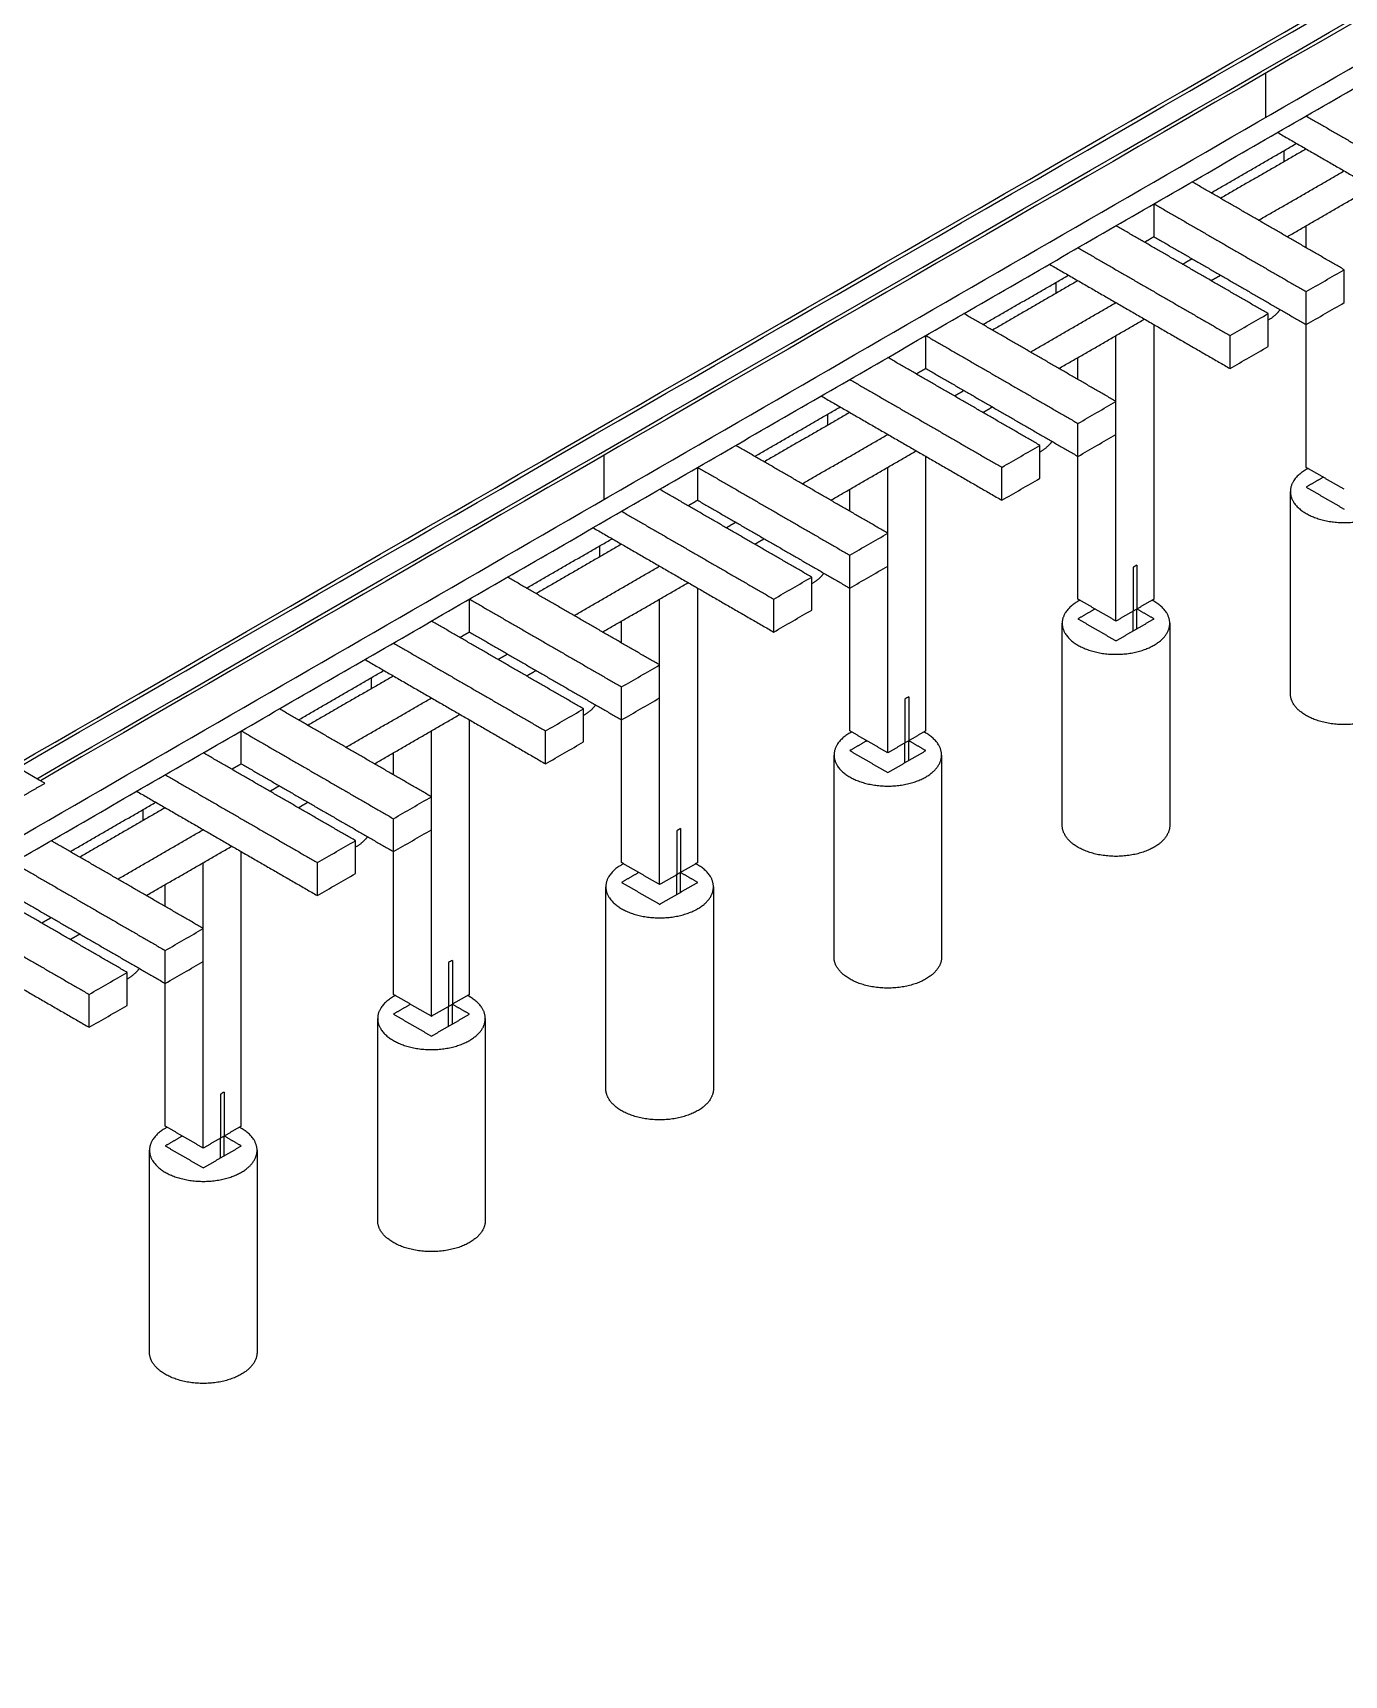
# Model space of a CAD drawing. Header units: centimetres. Extents: x 7653 to 15270, y 5751 to 14937.
# Drawn here: x 11679 to 12323, y 6061 to 6868 of the extents above; entities that cross this region are included whole.
import ezdxf

# ---------------------------------------------------------------- set-up
doc = ezdxf.new("R2010")
doc.units = ezdxf.units.CM
for name, color, linetype, true_color in [('Make2D$Visible$Curves$base', 7, 'Continuous', 0x000000), ('Make2D$Visible$Curves$estructura', 7, 'Continuous', 0x402a2a), ('Make2D$Visible$Curves$techo', 7, 'Continuous', 0x000000)]:
    doc.layers.add(name, color=color, linetype=linetype, true_color=true_color)

msp = doc.modelspace()

# ---------------------------------------------------------------- linework, layer by layer
at = {"layer": 'Make2D$Visible$Curves$base'}
for points, degree in [([(10977.84, 6071.47), (12612.9, 7015.47), (14247.96, 7959.47)], 2), ([(10977.84, 6060.68), (11706.61, 6481.43), (12435.38, 6902.19)], 2), ([(12304.58, 6826.67), (12341.95, 6805.09), (12379.32, 6783.51)], 2), ([(12290.56, 6818.58), (12334.94, 6792.95), (12379.32, 6767.33)], 2), ([(12257.86, 6788.91), (12278.89, 6801.05), (12299.91, 6813.18)], 2), ([(12304.58, 6810.49), (12283.56, 6798.35), (12262.53, 6786.21)], 2), ([(12293.63, 6809.56), (12293.63, 6807.76), (12293.63, 6805.96), (12293.63, 6804.17)], 3), ([(12323.26, 6751.15), (12285.89, 6772.73), (12248.52, 6794.3)], 2), ([(12281.22, 6775.42), (12302.25, 6787.56), (12323.27, 6799.7)], 2), ([(12295.24, 6767.33), (12316.26, 6779.47), (12337.28, 6791.61)], 2), ([(12229.83, 6767.33), (12229.83, 6772.73), (12229.83, 6778.12), (12229.83, 6783.51)], 3), ([(12229.83, 6783.51), (12267.2, 6761.94), (12304.58, 6740.36)], 2), ([(12285.89, 6729.57), (12248.52, 6751.15), (12211.15, 6772.73)], 2), ([(12304.58, 6761.94), (12304.58, 6765.53), (12304.58, 6769.13), (12304.58, 6772.73)], 3), ([(12192.46, 6761.94), (12229.83, 6740.36), (12267.2, 6718.78)], 2), ([(12229.84, 6767.33), (12227.5, 6765.98), (12225.16, 6764.63)], 2), ([(12229.83, 6767.33), (12267.2, 6745.75), (12304.58, 6724.18)], 2), ([(12178.44, 6753.85), (12222.82, 6728.22), (12267.2, 6702.6)], 2), ([(12243.85, 6753.85), (12246.18, 6755.19), (12248.52, 6756.54)], 2), ([(12145.74, 6724.18), (12166.77, 6736.31), (12187.79, 6748.45)], 2), ([(12192.46, 6745.75), (12171.44, 6733.62), (12150.42, 6721.48)], 2), ([(12257.87, 6745.76), (12260.2, 6747.1), (12262.53, 6748.45)], 2), ([(12304.58, 6740.36), (12310.81, 6743.96), (12317.03, 6747.55), (12323.26, 6751.15)], 3), ([(12323.26, 6734.97), (12323.26, 6743.06), (12323.26, 6751.15)], 2), ([(12181.51, 6744.83), (12181.51, 6743.03), (12181.51, 6741.23), (12181.51, 6739.43)], 3), ([(12304.58, 6724.18), (12304.58, 6732.27), (12304.58, 6740.36)], 2), ([(12062.71, 6734.36), (12062.71, 6734.36), (12062.71, 6734.36)], 2), ([(12211.15, 6686.42), (12173.77, 6707.99), (12136.4, 6729.57)], 2), ([(12169.1, 6710.69), (12190.12, 6722.83), (12211.15, 6734.97)], 2), ([(12267.2, 6718.78), (12273.43, 6722.38), (12279.66, 6725.97), (12285.89, 6729.57)], 3), ([(12285.89, 6713.39), (12285.89, 6721.48), (12285.89, 6729.57)], 2), ([(12304.58, 6724.18), (12310.81, 6727.77), (12317.03, 6731.37), (12323.26, 6734.97)], 3), ([(12183.12, 6702.6), (12204.14, 6714.74), (12225.16, 6726.88)], 2), ([(12229.83, 6589.32), (12229.83, 6634.27), (12229.83, 6679.22), (12229.83, 6724.18)], 3), ([(12304.58, 6654.05), (12304.58, 6677.43), (12304.58, 6700.8), (12304.58, 6724.18)], 3), ([(12117.71, 6702.6), (12117.71, 6707.99), (12117.71, 6713.39), (12117.71, 6718.78)], 3), ([(12117.71, 6718.78), (12155.09, 6697.2), (12192.46, 6675.63)], 2), ([(12211.15, 6686.42), (12211.15, 6697.2), (12211.15, 6707.99), (12211.15, 6718.78)], 3), ([(12267.2, 6702.6), (12267.2, 6710.69), (12267.2, 6718.78)], 2), ([(12267.2, 6702.6), (12273.43, 6706.2), (12279.66, 6709.79), (12285.89, 6713.39)], 3), ([(12173.77, 6664.84), (12136.4, 6686.42), (12099.03, 6707.99)], 2), ([(12192.46, 6697.2), (12192.46, 6700.8), (12192.46, 6704.4), (12192.46, 6707.99)], 3), ([(12080.34, 6697.2), (12117.71, 6675.63), (12155.09, 6654.05)], 2), ([(12117.72, 6702.6), (12115.38, 6701.25), (12113.04, 6699.9)], 2), ([(12117.71, 6702.6), (12155.09, 6681.02), (12192.46, 6659.44)], 2), ([(12066.33, 6689.11), (12110.71, 6663.49), (12155.09, 6637.87)], 2), ([(12131.73, 6689.12), (12134.07, 6690.46), (12136.4, 6691.81)], 2), ([(12033.63, 6659.45), (12054.65, 6671.58), (12075.67, 6683.72)], 2), ([(12080.34, 6681.02), (12059.32, 6668.89), (12038.3, 6656.75)], 2), ([(12145.75, 6681.02), (12148.08, 6682.37), (12150.42, 6683.72)], 2), ([(12192.46, 6675.63), (12198.69, 6679.22), (12204.92, 6682.82), (12211.15, 6686.42)], 3), ([(12211.15, 6670.23), (12211.15, 6678.32), (12211.15, 6686.42)], 2), ([(12069.39, 6680.1), (12069.39, 6678.3), (12069.39, 6676.5), (12069.39, 6674.7)], 3), ([(12192.46, 6659.44), (12192.46, 6667.54), (12192.46, 6675.63)], 2), ([(12099.03, 6621.68), (12061.65, 6643.26), (12024.28, 6664.84)], 2), ([(12056.98, 6645.96), (12078.01, 6658.1), (12099.03, 6670.24)], 2), ([(12155.09, 6654.05), (12161.31, 6657.65), (12167.54, 6661.24), (12173.77, 6664.84)], 3), ([(12173.77, 6648.66), (12173.77, 6656.75), (12173.77, 6664.84)], 2), ([(12192.46, 6659.44), (12198.69, 6663.04), (12204.92, 6666.64), (12211.15, 6670.23)], 3), ([(12211.15, 6578.53), (12211.15, 6609.1), (12211.15, 6639.67), (12211.15, 6670.24)], 3), ([(12071, 6637.87), (12092.02, 6650.01), (12113.04, 6662.14)], 2), ([(12117.71, 6524.59), (12117.71, 6569.54), (12117.71, 6614.49), (12117.71, 6659.44)], 3), ([(12192.46, 6589.32), (12192.46, 6612.69), (12192.46, 6636.07), (12192.46, 6659.44)], 3), ([(12005.6, 6654.05), (12042.97, 6632.47), (12080.34, 6610.9)], 2), ([(12005.6, 6637.87), (12005.6, 6643.26), (12005.6, 6648.66), (12005.6, 6654.05)], 3), ([(12099.03, 6621.68), (12099.03, 6632.47), (12099.03, 6643.26), (12099.03, 6654.05)], 3), ([(12155.09, 6637.87), (12155.09, 6645.96), (12155.09, 6654.05)], 2), ([(12155.09, 6637.87), (12161.31, 6641.46), (12167.54, 6645.06), (12173.77, 6648.66)], 3), ([(12323.26, 6643.26), (12313.92, 6648.66), (12304.58, 6654.05)], 2), ([(12312.99, 6649.2), (12308.78, 6646.77), (12304.58, 6644.34)], 2), ([(11986.91, 6643.26), (11986.91, 6643.26), (11986.91, 6643.26), (11986.91, 6643.27)], 3), ([(12061.65, 6600.11), (12024.28, 6621.68), (11986.91, 6643.26)], 2), ([(12080.34, 6632.47), (12080.34, 6636.07), (12080.34, 6639.67), (12080.34, 6643.26)], 3), ([(12296.84, 6542.93), (12296.84, 6576.01), (12296.84, 6609.1), (12296.84, 6642.18)], 3), ([(12304.58, 6644.34), (12313.92, 6638.95), (12323.26, 6633.55)], 2), ([(11968.22, 6632.47), (12005.6, 6610.9), (12042.97, 6589.32)], 2), ([(12005.6, 6637.87), (12003.26, 6636.52), (12000.93, 6635.17)], 2), ([(12005.6, 6637.87), (12042.97, 6616.29), (12080.34, 6594.71)], 2), ([(11954.21, 6624.38), (11998.59, 6598.76), (12042.97, 6573.14)], 2), ([(12019.61, 6624.38), (12021.95, 6625.73), (12024.29, 6627.08)], 2), ([(11921.51, 6594.72), (11942.53, 6606.85), (11963.55, 6618.99)], 2), ([(11968.22, 6616.29), (11947.2, 6604.15), (11926.18, 6592.02)], 2), ([(12033.63, 6616.29), (12035.96, 6617.64), (12038.3, 6618.99)], 2), ([(12080.34, 6610.9), (12086.57, 6614.49), (12092.8, 6618.09), (12099.03, 6621.68)], 3), ([(12099.03, 6605.5), (12099.03, 6613.59), (12099.03, 6621.68)], 2), ([(11957.28, 6615.37), (11957.28, 6613.57), (11957.28, 6611.77), (11957.28, 6609.97)], 3), ([(12080.34, 6594.72), (12080.34, 6602.81), (12080.34, 6610.9)], 2), ([(11986.91, 6556.95), (11949.54, 6578.53), (11912.16, 6600.11)], 2), ([(11944.87, 6581.23), (11965.89, 6593.37), (11986.91, 6605.5)], 2), ([(12042.97, 6589.32), (12049.2, 6592.92), (12055.43, 6596.51), (12061.65, 6600.11)], 3), ([(12061.65, 6583.92), (12061.65, 6592.02), (12061.65, 6600.11)], 2), ([(12080.34, 6594.71), (12086.57, 6598.31), (12092.8, 6601.91), (12099.03, 6605.5)], 3), ([(12099.03, 6513.8), (12099.03, 6544.37), (12099.03, 6574.93), (12099.03, 6605.5)], 3), ([(12221.42, 6606.04), (12220.8, 6605.68), (12220.18, 6605.32), (12219.55, 6604.96)], 3), ([(12219.55, 6604.96), (12219.55, 6594.17), (12219.55, 6583.39)], 2), ([(12221.42, 6606.04), (12221.42, 6595.25), (12221.42, 6584.46)], 2), ([(11958.88, 6573.14), (11979.9, 6585.27), (12000.93, 6597.41)], 2), ([(12005.6, 6459.86), (12005.6, 6504.81), (12005.6, 6549.76), (12005.6, 6594.71)], 3), ([(12080.34, 6524.59), (12080.34, 6547.96), (12080.34, 6571.33), (12080.34, 6594.71)], 3), ([(11893.48, 6573.14), (11893.48, 6578.53), (11893.48, 6583.92), (11893.48, 6589.32)], 3), ([(11893.48, 6589.32), (11930.85, 6567.74), (11968.22, 6546.16)], 2), ([(11986.91, 6556.95), (11986.91, 6567.74), (11986.91, 6578.53), (11986.91, 6589.32)], 3), ([(12042.97, 6573.14), (12042.97, 6581.23), (12042.97, 6589.32)], 2), ([(12042.97, 6573.14), (12049.2, 6576.73), (12055.43, 6580.33), (12061.65, 6583.92)], 3), ([(12211.15, 6578.53), (12201.8, 6583.92), (12192.46, 6589.32)], 2), ([(12200.87, 6584.47), (12196.66, 6582.04), (12192.46, 6579.61)], 2), ([(12229.83, 6589.32), (12220.49, 6583.92), (12211.15, 6578.53)], 2), ([(12229.83, 6579.61), (12225.63, 6582.04), (12221.42, 6584.46)], 2), ([(12221.42, 6574.75), (12221.42, 6579.61), (12221.42, 6584.46)], 2), ([(11949.54, 6535.38), (11912.16, 6556.95), (11874.79, 6578.53)], 2), ([(11968.22, 6567.74), (11968.22, 6571.34), (11968.22, 6574.93), (11968.22, 6578.53)], 3), ([(12184.72, 6478.2), (12184.72, 6511.28), (12184.72, 6544.37), (12184.72, 6577.45)], 3), ([(12192.46, 6579.61), (12201.8, 6574.22), (12211.15, 6568.82)], 2), ([(12211.15, 6568.82), (12220.49, 6574.22), (12229.83, 6579.61)], 2), ([(12219.55, 6573.68), (12219.55, 6578.53), (12219.55, 6583.39)], 2), ([(12237.57, 6577.45), (12237.57, 6544.37), (12237.57, 6511.28), (12237.57, 6478.2)], 3), ([(11856.11, 6567.74), (11893.48, 6546.16), (11930.85, 6524.59)], 2), ([(11893.48, 6573.14), (11891.14, 6571.79), (11888.81, 6570.44)], 2), ([(11893.48, 6573.14), (11930.85, 6551.56), (11968.22, 6529.98)], 2), ([(11842.09, 6559.65), (11886.47, 6534.03), (11930.85, 6508.4)], 2), ([(11907.49, 6559.65), (11909.83, 6561), (11912.16, 6562.35)], 2), ([(11809.39, 6529.98), (11830.41, 6542.12), (11851.43, 6554.26)], 2), ([(11856.1, 6551.56), (11835.08, 6539.42), (11814.06, 6527.29)], 2), ([(11921.51, 6551.56), (11923.85, 6552.91), (11926.18, 6554.26)], 2), ([(11968.22, 6546.16), (11974.45, 6549.76), (11980.68, 6553.36), (11986.91, 6556.95)], 3), ([(11986.91, 6540.77), (11986.91, 6548.86), (11986.91, 6556.95)], 2), ([(11845.16, 6550.63), (11845.16, 6548.84), (11845.16, 6547.04), (11845.16, 6545.24)], 3), ([(11968.22, 6529.98), (11968.22, 6538.07), (11968.22, 6546.16)], 2), ([(11874.79, 6492.22), (11837.42, 6513.8), (11800.05, 6535.38)], 2), ([(11832.75, 6516.5), (11853.77, 6528.63), (11874.79, 6540.77)], 2), ([(11930.85, 6524.59), (11937.08, 6528.18), (11943.31, 6531.78), (11949.54, 6535.38)], 3), ([(11949.54, 6519.19), (11949.54, 6527.28), (11949.54, 6535.38)], 2), ([(11968.22, 6529.98), (11974.45, 6533.58), (11980.68, 6537.17), (11986.91, 6540.77)], 3), ([(11986.91, 6449.07), (11986.91, 6479.63), (11986.91, 6510.2), (11986.91, 6540.77)], 3), ([(12109.3, 6541.31), (12108.68, 6540.95), (12108.06, 6540.59), (12107.44, 6540.23)], 3), ([(12107.44, 6540.23), (12107.44, 6529.44), (12107.44, 6518.65)], 2), ([(12109.3, 6541.31), (12109.3, 6530.52), (12109.3, 6519.73)], 2), ([(11846.76, 6508.41), (11867.79, 6520.54), (11888.81, 6532.68)], 2), ([(11893.48, 6395.12), (11893.48, 6440.08), (11893.48, 6485.03), (11893.48, 6529.98)], 3), ([(11968.22, 6459.86), (11968.22, 6483.23), (11968.22, 6506.61), (11968.22, 6529.98)], 3), ([(11781.36, 6508.41), (11781.36, 6513.8), (11781.36, 6519.19), (11781.36, 6524.59)], 3), ([(11781.36, 6524.59), (11818.73, 6503.01), (11856.1, 6481.43)], 2), ([(11874.79, 6492.22), (11874.79, 6503.01), (11874.79, 6513.8), (11874.79, 6524.59)], 3), ([(11930.85, 6508.4), (11930.85, 6516.5), (11930.85, 6524.59)], 2), ([(12099.03, 6513.8), (12089.68, 6519.19), (12080.34, 6524.59)], 2), ([(12088.75, 6519.74), (12084.55, 6517.31), (12080.34, 6514.88)], 2), ([(12088.75, 6519.74), (12088.75, 6519.73), (12088.75, 6519.73)], 2), ([(12117.71, 6524.59), (12108.37, 6519.19), (12099.03, 6513.8)], 2), ([(12109.3, 6510.03), (12109.3, 6514.88), (12109.3, 6519.73)], 2), ([(12117.71, 6514.88), (12113.51, 6517.3), (12109.31, 6519.73)], 2), ([(11837.42, 6470.64), (11800.05, 6492.22), (11762.67, 6513.8)], 2), ([(11856.1, 6503.01), (11856.1, 6506.61), (11856.1, 6510.2), (11856.1, 6513.8)], 3), ([(11930.85, 6508.4), (11937.08, 6512), (11943.31, 6515.6), (11949.54, 6519.19)], 3), ([(12072.6, 6413.47), (12072.6, 6446.55), (12072.6, 6479.64), (12072.6, 6512.72)], 3), ([(12080.34, 6514.88), (12089.68, 6509.48), (12099.03, 6504.09)], 2), ([(12099.03, 6504.09), (12108.37, 6509.48), (12117.71, 6514.88)], 2), ([(12107.44, 6508.94), (12107.44, 6513.8), (12107.44, 6518.65)], 2), ([(12125.45, 6512.72), (12125.45, 6479.64), (12125.45, 6446.55), (12125.45, 6413.47)], 3), ([(11781.36, 6508.4), (11779.02, 6507.06), (11776.69, 6505.71)], 2), ([(11781.36, 6508.4), (11818.73, 6486.83), (11856.1, 6465.25)], 2), ([(11743.99, 6503.01), (11781.36, 6481.43), (11818.73, 6459.86)], 2), ([(11795.38, 6494.92), (11797.71, 6496.27), (11800.05, 6497.62)], 2), ([(11697.27, 6465.25), (11718.29, 6477.39), (11739.32, 6489.53)], 2), ([(11729.97, 6494.92), (11774.35, 6469.3), (11818.73, 6443.67)], 2), ([(11809.39, 6486.83), (11811.73, 6488.18), (11814.06, 6489.53)], 2), ([(11856.1, 6481.43), (11862.33, 6485.03), (11868.56, 6488.63), (11874.79, 6492.22)], 3), ([(11874.79, 6476.04), (11874.79, 6484.13), (11874.79, 6492.22)], 2), ([(11743.99, 6486.83), (11722.97, 6474.69), (11701.94, 6462.56)], 2), ([(11733.04, 6485.9), (11733.04, 6484.1), (11733.04, 6482.31), (11733.04, 6480.51)], 3), ([(11856.1, 6465.25), (11856.1, 6473.34), (11856.1, 6481.43)], 2), ([(11720.63, 6451.77), (11741.65, 6463.9), (11762.67, 6476.04)], 2), ([(11856.1, 6465.25), (11862.33, 6468.85), (11868.56, 6472.44), (11874.79, 6476.04)], 3), ([(11874.79, 6384.34), (11874.79, 6414.9), (11874.79, 6445.47), (11874.79, 6476.04)], 3), ([(11997.19, 6476.58), (11996.56, 6476.22), (11995.94, 6475.86), (11995.32, 6475.5)], 3), ([(11995.32, 6475.5), (11995.32, 6464.71), (11995.32, 6453.92)], 2), ([(11997.19, 6476.58), (11997.19, 6465.79), (11997.19, 6455)], 2), ([(11762.67, 6427.49), (11725.3, 6449.07), (11687.93, 6470.64)], 2), ([(11734.64, 6443.67), (11755.67, 6455.81), (11776.69, 6467.95)], 2), ([(11781.36, 6330.39), (11781.36, 6375.35), (11781.36, 6420.3), (11781.36, 6465.25)], 3), ([(11818.73, 6459.86), (11824.96, 6463.45), (11831.19, 6467.05), (11837.42, 6470.64)], 3), ([(11837.42, 6454.46), (11837.42, 6462.55), (11837.42, 6470.64)], 2), ([(11856.1, 6395.12), (11856.1, 6418.5), (11856.1, 6441.87), (11856.1, 6465.25)], 3), ([(11669.24, 6459.86), (11706.61, 6438.28), (11743.99, 6416.7)], 2), ([(11762.67, 6427.49), (11762.67, 6438.28), (11762.67, 6449.07), (11762.67, 6459.86)], 3), ([(11818.73, 6443.67), (11818.73, 6451.76), (11818.73, 6459.86)], 2), ([(11986.91, 6449.07), (11977.57, 6454.46), (11968.22, 6459.86)], 2), ([(11976.63, 6455), (11972.43, 6452.57), (11968.22, 6450.15)], 2), ([(12005.6, 6459.86), (11996.25, 6454.46), (11986.91, 6449.07)], 2), ([(12005.6, 6450.15), (12001.39, 6452.57), (11997.19, 6455)], 2), ([(11997.19, 6445.29), (11997.19, 6450.15), (11997.19, 6455)], 2), ([(11725.3, 6405.91), (11687.93, 6427.49), (11650.55, 6449.07)], 2), ([(11743.99, 6438.28), (11743.99, 6441.88), (11743.99, 6445.47), (11743.99, 6449.07)], 3), ([(11818.73, 6443.67), (11824.96, 6447.27), (11831.19, 6450.87), (11837.42, 6454.46)], 3), ([(11960.48, 6348.73), (11960.48, 6381.82), (11960.48, 6414.9), (11960.48, 6447.99)], 3), ([(11968.22, 6450.15), (11977.57, 6444.75), (11986.91, 6439.36)], 2), ([(11986.91, 6439.36), (11996.25, 6444.75), (12005.6, 6450.15)], 2), ([(11995.32, 6444.21), (11995.32, 6449.07), (11995.32, 6453.92)], 2), ([(12013.34, 6447.99), (12013.34, 6414.9), (12013.34, 6381.82), (12013.34, 6348.73)], 3), ([(11669.24, 6443.67), (11706.61, 6422.1), (11743.99, 6400.52)], 2), ([(11631.87, 6438.28), (11669.24, 6416.7), (11706.61, 6395.12)], 2), ([(11683.26, 6430.19), (11685.59, 6431.54), (11687.93, 6432.89)], 2), ([(11617.85, 6430.19), (11662.23, 6404.56), (11706.61, 6378.94)], 2), ([(11697.27, 6422.1), (11699.61, 6423.45), (11701.94, 6424.79)], 2), ([(11743.99, 6416.7), (11750.21, 6420.3), (11756.44, 6423.89), (11762.67, 6427.49)], 3), ([(11762.67, 6411.31), (11762.67, 6419.4), (11762.67, 6427.49)], 2), ([(11743.99, 6400.52), (11743.99, 6408.61), (11743.99, 6416.7)], 2), ([(11743.99, 6400.52), (11750.21, 6404.12), (11756.44, 6407.71), (11762.67, 6411.31)], 3), ([(11762.67, 6319.6), (11762.67, 6350.17), (11762.67, 6380.74), (11762.67, 6411.31)], 3), ([(11885.07, 6411.85), (11884.45, 6411.49), (11883.82, 6411.13), (11883.2, 6410.77)], 3), ([(11883.2, 6410.77), (11883.2, 6399.98), (11883.2, 6389.19)], 2), ([(11885.07, 6411.85), (11885.07, 6401.06), (11885.07, 6390.27)], 2), ([(11706.61, 6395.12), (11712.84, 6398.72), (11719.07, 6402.32), (11725.3, 6405.91)], 3), ([(11725.3, 6389.73), (11725.3, 6397.82), (11725.3, 6405.91)], 2), ([(11743.99, 6330.39), (11743.99, 6353.77), (11743.99, 6377.14), (11743.99, 6400.52)], 3), ([(11706.61, 6378.94), (11706.61, 6387.03), (11706.61, 6395.12)], 2), ([(11874.79, 6384.34), (11865.45, 6389.73), (11856.1, 6395.12)], 2), ([(11864.51, 6390.27), (11860.31, 6387.84), (11856.1, 6385.41)], 2), ([(11893.48, 6395.12), (11884.13, 6389.73), (11874.79, 6384.34)], 2), ([(11893.48, 6385.41), (11889.27, 6387.84), (11885.07, 6390.27)], 2), ([(11885.07, 6380.56), (11885.07, 6385.41), (11885.07, 6390.27)], 2), ([(11706.61, 6378.94), (11712.84, 6382.54), (11719.07, 6386.13), (11725.3, 6389.73)], 3), ([(11848.36, 6284), (11848.36, 6317.09), (11848.36, 6350.17), (11848.36, 6383.26)], 3), ([(11856.1, 6385.41), (11865.45, 6380.02), (11874.79, 6374.63)], 2), ([(11874.79, 6374.63), (11884.13, 6380.02), (11893.48, 6385.41)], 2), ([(11883.2, 6379.48), (11883.2, 6384.34), (11883.2, 6389.19)], 2), ([(11901.22, 6383.26), (11901.22, 6350.17), (11901.22, 6317.09), (11901.22, 6284)], 3), ([(11772.95, 6347.12), (11772.33, 6346.76), (11771.7, 6346.4), (11771.08, 6346.04)], 3), ([(11771.08, 6346.04), (11771.08, 6335.25), (11771.08, 6324.46)], 2), ([(11772.95, 6347.12), (11772.95, 6336.33), (11772.95, 6325.54)], 2), ([(11762.67, 6319.6), (11753.33, 6325), (11743.99, 6330.39)], 2), ([(11781.36, 6330.39), (11772.02, 6325), (11762.67, 6319.6)], 2), ([(11736.25, 6219.27), (11736.25, 6252.36), (11736.25, 6285.44), (11736.25, 6318.53)], 3), ([(11752.4, 6325.54), (11748.19, 6323.11), (11743.99, 6320.68)], 2), ([(11743.99, 6320.68), (11753.33, 6315.29), (11762.67, 6309.89)], 2), ([(11762.67, 6309.89), (11772.02, 6315.29), (11781.36, 6320.68)], 2), ([(11771.08, 6314.75), (11771.08, 6319.6), (11771.08, 6324.46)], 2), ([(11781.36, 6320.68), (11777.16, 6323.11), (11772.95, 6325.54)], 2), ([(11772.95, 6315.83), (11772.95, 6320.68), (11772.95, 6325.54)], 2), ([(11789.1, 6318.53), (11789.1, 6285.44), (11789.1, 6252.36), (11789.1, 6219.27)], 3)]:
    msp.add_open_spline(points, degree=degree, dxfattribs=at)
for points, weights in [([(12291.81, 6731.55), (12289.79, 6728.59), (12285.89, 6726.33)], [0.884091327405, 0.920424817262, 0.999987242109]), ([(12179.69, 6666.82), (12177.68, 6663.86), (12173.78, 6661.6)], [0.884041625024, 0.920358169839, 0.999933743981]), ([(12296.84, 6642.18), (12296.84, 6635.86), (12304.58, 6631.39)], [0.853553390593, 0.853553390593, 1]), ([(12067.57, 6602.09), (12065.55, 6599.12), (12061.66, 6596.87)], [0.884091327405, 0.920420555266, 0.999968577018]), ([(12184.72, 6577.45), (12184.72, 6571.13), (12192.46, 6566.66)], [0.853553390593, 0.853553390593, 1]), ([(11955.45, 6537.36), (11953.44, 6534.39), (11949.54, 6532.14)], [0.884091327406, 0.920411516412, 0.999928995976]), ([(12072.6, 6512.72), (12072.6, 6506.4), (12080.34, 6501.93)], [0.853553390593, 0.853553390593, 1]), ([(11843.33, 6472.62), (11841.32, 6469.66), (11837.42, 6467.41)], [0.884091327405, 0.920413466741, 0.999937535993]), ([(11960.48, 6447.99), (11960.48, 6441.67), (11968.22, 6437.2)], [0.853553390593, 0.853553390593, 1]), ([(11731.21, 6407.89), (11729.2, 6404.93), (11725.3, 6402.68)], [0.884088115325, 0.920404110621, 0.999911964563]), ([(11848.36, 6383.26), (11848.36, 6376.94), (11856.1, 6372.47)], [0.853553390593, 0.853553390593, 1]), ([(11736.25, 6318.53), (11736.25, 6312.21), (11743.99, 6307.74)], [0.853553390593, 0.853553390593, 1])]:
    msp.add_rational_spline(points, weights, degree=2, dxfattribs=at)
for points, weights, knots in [([(12305.54, 6653.5), (12305.05, 6653.24), (12304.58, 6652.97), (12296.84, 6648.5), (12296.84, 6642.18)], [0.980161119867, 0.989719732532, 1, 0.853553390593, 0.853553390593], [1.1859604, 1.1859604, 1.1859604, 1.2, 1.2, 1.4, 1.4, 1.4]), ([(12304.58, 6631.39), (12323.26, 6620.61), (12341.95, 6631.39), (12349.69, 6635.86), (12349.69, 6642.18)], [1, 0.707106781187, 1, 0.853553390593, 0.853553390593], [0, 0, 0, 0.4, 0.4, 0.6, 0.6, 0.6]), ([(12193.42, 6588.77), (12192.93, 6588.51), (12192.46, 6588.24), (12184.72, 6583.77), (12184.72, 6577.45)], [0.980202978157, 0.989742239922, 1, 0.853553390593, 0.853553390593], [1.1859911, 1.1859911, 1.1859911, 1.2, 1.2, 1.4, 1.4, 1.4]), ([(12237.57, 6577.45), (12237.57, 6583.77), (12229.83, 6588.24), (12229.36, 6588.51), (12228.87, 6588.77)], [0.853553390593, 0.853553390593, 1, 0.989744446938, 0.980207083044], [0.6, 0.6, 0.6, 0.8, 0.8, 0.8140059, 0.8140059, 0.8140059]), ([(12192.46, 6566.66), (12211.15, 6555.87), (12229.83, 6566.66), (12237.57, 6571.13), (12237.57, 6577.45)], [1, 0.707106781187, 1, 0.853553390593, 0.853553390593], [0, 0, 0, 0.4, 0.4, 0.6, 0.6, 0.6]), ([(12349.69, 6542.92), (12349.69, 6536.61), (12341.95, 6532.14), (12323.26, 6521.35), (12304.58, 6532.14), (12296.84, 6536.61), (12296.84, 6542.93)], [0.853553410652, 0.853607590156, 1, 0.707106781187, 1, 0.853539685211, 0.853553391876], [-2.199926, -2.199926, -2.199926, -2, -2, -1.6, -1.6, -1.3999813, -1.3999813, -1.3999813]), ([(12081.3, 6524.04), (12080.81, 6523.78), (12080.34, 6523.51), (12072.6, 6519.04), (12072.6, 6512.72)], [0.980188444262, 0.989734425403, 1, 0.853553390593, 0.853553390593], [1.1859805, 1.1859805, 1.1859805, 1.2, 1.2, 1.4, 1.4, 1.4]), ([(12125.45, 6512.72), (12125.45, 6519.04), (12117.71, 6523.51), (12117.25, 6523.78), (12116.76, 6524.03)], [0.853553390593, 0.853553390593, 1, 0.989744446938, 0.980207083044], [0.6, 0.6, 0.6, 0.8, 0.8, 0.8140059, 0.8140059, 0.8140059]), ([(12080.34, 6501.93), (12099.03, 6491.14), (12117.71, 6501.93), (12125.45, 6506.4), (12125.45, 6512.72)], [1, 0.707106781187, 1, 0.853553390593, 0.853553390593], [0, 0, 0, 0.4, 0.4, 0.6, 0.6, 0.6]), ([(12237.57, 6478.19), (12237.57, 6471.87), (12229.83, 6467.41), (12211.15, 6456.62), (12192.46, 6467.41), (12184.72, 6471.88), (12184.72, 6478.2)], [0.853553410652, 0.853607590156, 1, 0.707106781187, 1, 0.853560497511, 0.853553390938], [-2.199926, -2.199926, -2.199926, -2, -2, -1.6, -1.6, -1.4000097, -1.4000097, -1.4000097]), ([(11969.18, 6459.3), (11968.69, 6459.05), (11968.22, 6458.78), (11960.48, 6454.31), (11960.48, 6447.99)], [0.980194750833, 0.989737816346, 1, 0.853553390593, 0.853553390593], [1.1859851, 1.1859851, 1.1859851, 1.2, 1.2, 1.4, 1.4, 1.4]), ([(12013.34, 6447.99), (12013.34, 6454.31), (12005.6, 6458.78), (12005.13, 6459.05), (12004.64, 6459.3)], [0.853553390593, 0.853553390593, 1, 0.989744446938, 0.980207083044], [0.6, 0.6, 0.6, 0.8, 0.8, 0.8140059, 0.8140059, 0.8140059]), ([(11968.22, 6437.2), (11986.91, 6426.41), (12005.6, 6437.2), (12013.34, 6441.67), (12013.34, 6447.99)], [1, 0.707106781187, 1, 0.853553390593, 0.853553390593], [0, 0, 0, 0.4, 0.4, 0.6, 0.6, 0.6]), ([(12125.45, 6413.46), (12125.45, 6407.14), (12117.71, 6402.68), (12099.03, 6391.89), (12080.34, 6402.68), (12072.6, 6407.14), (12072.6, 6413.46)], [0.853553410652, 0.853607590156, 1, 0.707106781187, 1, 0.853586129358, 0.853553397912], [-2.199926, -2.199926, -2.199926, -2, -2, -1.6, -1.6, -1.4000447, -1.4000447, -1.4000447]), ([(11857.07, 6394.57), (11856.57, 6394.32), (11856.1, 6394.05), (11848.36, 6389.58), (11848.36, 6383.26)], [0.980141775037, 0.989709329473, 1, 0.853553390593, 0.853553390593], [1.1859462, 1.1859462, 1.1859462, 1.2, 1.2, 1.4, 1.4, 1.4]), ([(11901.22, 6383.26), (11901.22, 6389.58), (11893.48, 6394.05), (11893.01, 6394.32), (11892.52, 6394.57)], [0.853553390593, 0.853553390593, 1, 0.989744446938, 0.980207083044], [0.6, 0.6, 0.6, 0.8, 0.8, 0.8140059, 0.8140059, 0.8140059]), ([(11856.1, 6372.47), (11874.79, 6361.68), (11893.48, 6372.47), (11901.22, 6376.94), (11901.22, 6383.26)], [1, 0.707106781187, 1, 0.853553390593, 0.853553390593], [0, 0, 0, 0.4, 0.4, 0.6, 0.6, 0.6]), ([(12013.34, 6348.73), (12013.33, 6342.41), (12005.6, 6337.95), (11986.91, 6327.16), (11968.22, 6337.95), (11960.49, 6342.41), (11960.48, 6348.73)], [0.853553410652, 0.853607590156, 1, 0.707106781187, 1, 0.853607920717, 0.853553410898], [-2.199926, -2.199926, -2.199926, -2, -2, -1.6, -1.6, -1.4000745, -1.4000745, -1.4000745]), ([(11744.95, 6329.84), (11744.45, 6329.58), (11743.99, 6329.31), (11736.25, 6324.85), (11736.25, 6318.53)], [0.980163580325, 0.989721055634, 1, 0.853553390593, 0.853553390593], [1.1859622, 1.1859622, 1.1859622, 1.2, 1.2, 1.4, 1.4, 1.4]), ([(11789.1, 6318.53), (11789.1, 6324.85), (11781.36, 6329.31), (11780.89, 6329.58), (11780.4, 6329.84)], [0.853553390593, 0.853553390593, 1, 0.989763086454, 0.980241753825], [0.6, 0.6, 0.6, 0.8, 0.8, 0.8139804, 0.8139804, 0.8139804]), ([(11743.99, 6307.74), (11762.67, 6296.95), (11781.36, 6307.74), (11789.1, 6312.21), (11789.1, 6318.53)], [1, 0.707106781187, 1, 0.853553390593, 0.853553390593], [0, 0, 0, 0.4, 0.4, 0.6, 0.6, 0.6]), ([(11901.22, 6284), (11901.21, 6277.68), (11893.48, 6273.21), (11874.79, 6262.43), (11856.1, 6273.21), (11848.37, 6277.68), (11848.36, 6284)], [0.853553410652, 0.853607590156, 1, 0.707106781187, 1, 0.853610629406, 0.853553412965], [-2.199926, -2.199926, -2.199926, -2, -2, -1.6, -1.6, -1.4000782, -1.4000782, -1.4000782]), ([(11789.1, 6219.27), (11789.1, 6212.95), (11781.36, 6208.48), (11762.67, 6197.69), (11743.99, 6208.48), (11736.24, 6212.95), (11736.25, 6219.27)], [0.853553410652, 0.853607590156, 1, 0.707106781187, 1, 0.853539685211, 0.853553391876], [-2.199926, -2.199926, -2.199926, -2, -2, -1.6, -1.6, -1.3999813, -1.3999813, -1.3999813])]:
    msp.add_rational_spline(points, weights, degree=2, knots=knots, dxfattribs=at)
at = {"layer": 'Make2D$Visible$Curves$estructura'}
for points in [[(11680.86, 6501.09), (12252.1, 6830.89), (13190.69, 7372.79), (13682.38, 7656.67)], [(11669.76, 6507.49), (12095.74, 6753.43), (12728.74, 7118.89), (13228.43, 7407.39)], [(11671.52, 6506.48), (12099.18, 6753.4), (12734.39, 7120.13), (13233.85, 7408.5)], [(13247.62, 7403.63), (12748.56, 7115.5), (12111.7, 6747.81), (11682.61, 6500.08)]]:
    msp.add_open_spline(points, degree=3, dxfattribs=at)
for points, knots in [([(12284.65, 6847.66), (12284.65, 6846.51), (12284.64, 6842.93), (12284.64, 6836.92), (12284.64, 6830.83), (12284.64, 6827.18), (12284.64, 6825.95)], [0.1311981, 0.1311981, 0.1311981, 0.1311981, 0.25, 0.5, 0.75, 0.8765347, 0.8765347, 0.8765347, 0.8765347]), ([(11959.5, 6659.94), (11959.5, 6658.78), (11959.5, 6655.2), (11959.5, 6649.19), (11959.5, 6643.11), (11959.5, 6639.46), (11959.5, 6638.23)], [0.1311562, 0.1311562, 0.1311562, 0.1311562, 0.25, 0.5, 0.75, 0.8765287, 0.8765287, 0.8765287, 0.8765287])]:
    msp.add_open_spline(points, degree=3, knots=knots, dxfattribs=at)
at = {"layer": 'Make2D$Visible$Curves$techo'}
for points in [[(11684.78, 6498.82), (11329.35, 6703.94), (10973.91, 6909.05)], [(11665.16, 6487.5), (11674.97, 6493.16), (11684.78, 6498.82)]]:
    msp.add_open_spline(points, degree=2, dxfattribs=at)

doc.saveas('drawing.dxf')
